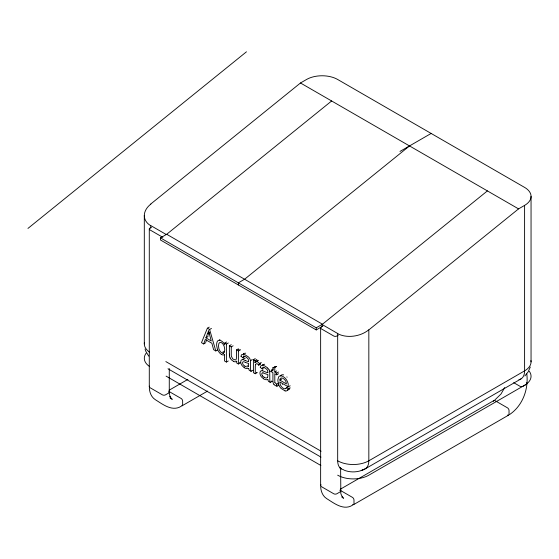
<?xml version="1.0" encoding="UTF-8"?>
<svg xmlns="http://www.w3.org/2000/svg" width="559" height="559" viewBox="0 0 559 559"><rect width="100%" height="100%" fill="white"/><g stroke="black" fill="none" stroke-linecap="round" stroke-linejoin="round"><path stroke-width="0.84" d="M144.306 343.89L144.306 215.446M169.272 392.145L169.272 368.57M320.635 485.673L320.635 327.909M531.05 361.876L531.05 196.398M285.88 388.295C288.514 386.891 288.891 384.655 287.501 381.839A6.568 3.794 60 0 0 286.872 380.511L286.501 379.889A6.582 3.801 60 0 0 284.755 377.779L283.448 376.794A9.447 5.457 60 0 0 282.602 376.319L281.54 375.934A6.743 3.892 60 0 0 279.745 376.011L279.36 376.214A6.785 3.92 60 0 0 278.592 377.032L277.914 379.631A14.178 8.182 60 0 0 277.9 380.791L278.578 384.452A6.596 3.808 60 0 0 279.172 385.787A6.652 3.836 60 0 0 281.058 388.407L285.076 390.881M288.311 386.353L288.297 386.842L279.773 381.923L280.248 384.438A4.591 2.648 60 0 0 280.863 385.766A4.731 2.732 60 0 0 282.784 387.96L282.959 388.079A6.016 3.473 60 0 0 283.455 388.379A4.367 2.522 60 0 0 285.928 388.365M267.852 372.399L267.544 370.491A1.775 1.027 60 0 0 267.307 370.03A2.984 1.726 60 0 0 266.999 369.611L265.287 368.143A9.957 5.751 60 0 0 264.777 367.85L263.268 367.396A2.446 1.411 60 0 0 262.856 367.522L262.129 368.807L260.256 367.403M248.608 361.547L248.308 359.381A1.775 1.027 60 0 0 248.07 358.927A2.984 1.726 60 0 0 247.77 358.508L246.051 357.033A9.957 5.751 60 0 0 245.541 356.747L244.031 356.286A2.446 1.411 60 0 0 243.626 356.418L242.892 357.704L241.02 356.293M267.845 372.608L266.846 372.49A38.25 22.087 60 0 1 264.421 371.525L263.652 371.204A14.003 8.085 60 0 0 262.716 370.876A6.687 3.864 60 0 0 261.339 370.792A4.381 2.529 60 0 0 259.977 372.867A5.192 2.998 60 0 0 259.984 373.384L260.005 373.587A4.137 2.39 60 0 0 260.843 376.004L260.969 376.207A4.248 2.453 60 0 0 261.521 376.976L263.373 378.611M248.608 361.596L247.609 361.387A38.25 22.087 60 0 1 245.184 360.415M279.863 380.134L279.968 379.414A4.381 2.529 60 0 1 280.779 378.177A4.765 2.753 60 0 1 282.875 378.31A6.051 3.494 60 0 1 283.399 378.604L283.937 378.981A4.395 2.536 60 0 1 285.558 380.917L285.677 381.133A3.214 1.852 60 0 1 285.956 381.734L286.432 383.921L279.863 380.134L281.736 379.051M290.121 387.687L288.046 389.371A6.54 3.773 60 0 1 285.083 390.93M530.302 367.039L528.101 371.938L524.866 375.962M209.248 327.127L207.375 328.203L201.492 342.688L203.672 343.946L205.3 339.467L211.889 343.268L213.615 349.682L215.809 350.954L217.682 349.871M205.81 342.115L206.627 339.879M205.894 337.86L207.564 333.604A24.785 14.31 60 0 0 208.5 330.697L211.267 340.962L205.894 337.86L207.759 336.777M207.969 336.245L208.179 335.714M208.598 334.652L208.807 334.121M209.122 333.325L209.332 332.787M224.355 352.037L224.704 350.018A13.451 7.763 60 0 0 224.69 349.102L224.173 346.307L223.006 344.12A3.773 2.18 60 0 0 221.539 342.772A4.158 2.397 60 0 0 221.231 342.611A3.731 2.152 60 0 0 219.98 342.436L218.932 343.345L218.527 345.35A14.108 8.147 60 0 0 218.52 346.266L218.953 349.019L220.057 351.199A3.899 2.25 60 0 0 221.511 352.617A4.276 2.467 60 0 0 221.825 352.792A3.801 2.194 60 0 0 223.216 353.057L224.355 352.037A3.829 2.215 60 0 1 224.138 351.904M255.617 364.622A2.739 1.579 60 0 1 257.378 363.937A4.346 2.509 60 0 1 258.74 365.195L259.411 363.553L261.277 362.477M258.747 365.188L260.78 363.699M504.728 387.548L500.983 394.032L494.359 400.475M243.724 353.463L245.701 353.183M262.961 364.573L264.659 364.237M27.95 228.421L246.463 51.798M150.762 204L300.483 82.984L306.528 79.49A22.032 12.717 0 0 1 337.678 79.49L524.601 187.405A22.032 12.717 0 0 1 524.601 205.391L524.601 370.869A17.622 10.174 60 0 1 518.955 379.652M331.634 100.969L166.337 234.57L150.762 225.577L150.762 228.198M409.516 145.934L244.583 279.241L238.358 282.84L238.358 284.957M322.103 326.533L322.103 324.506L487.399 190.898M524.601 205.391L518.549 208.884L368.835 329.901L368.835 460.798A17.622 10.174 60 0 1 363.189 469.581M509.647 414.499C522.637 405.694 528.66 389.274 526.816 373.964M151.3 227.303L149.938 228.086A2.201 1.272 0 0 0 149.938 229.889L162.396 237.079A2.201 1.272 0 0 0 162.886 237.296M160.475 237.875L166.701 234.277L322.466 324.206L316.24 327.805L160.475 237.875L160.475 239.993L316.24 329.922L322.836 326.114M399.985 151.433L431.136 133.447M207.375 328.203L209.611 329.496L211.477 328.412M207.564 333.604L209.429 332.521M203.672 343.946L205.537 342.863M221.56 354.49L221.064 354.175A6.191 3.578 60 0 1 219.261 352.45L218.094 350.661A7.064 4.081 60 0 1 217.325 348.942L216.661 345.595A13.807 7.973 60 0 1 216.64 344.568A10.537 6.079 60 0 1 217.206 341.654A6.303 3.64 60 0 1 218.925 340.298A6.68 3.857 60 0 1 221.664 341.123L222.629 341.87A5.094 2.942 60 0 1 223.866 343.338L224.704 344.889L224.704 343.086L226.577 342.01M224.704 343.086L226.395 344.064L228.268 342.981M229.386 354.133L229.379 345.783L231.251 344.707M229.379 345.783L231.258 346.866L233.124 345.79M231.258 346.866L231.265 354.86A17.448 10.076 60 0 0 231.321 356.055L232.684 358.913L235.241 359.975A3.529 2.033 60 0 0 236.254 359.137L236.457 358.123A13.835 7.987 60 0 0 236.513 356.852L236.513 349.899L238.386 348.823M169.035 390.266L187.908 379.365M236.513 349.899L238.393 350.982L240.258 349.906M221.56 354.441A5.108 2.949 60 0 0 224.522 354.497L224.522 360.967L226.395 362.05L228.268 360.967M242.892 357.704L244.765 356.621M233.452 361.345L234.48 361.736A5.471 3.158 60 0 0 235.8 361.694L236.702 361.086L236.702 363.015L238.393 363.986L240.258 362.91M252.927 370.226L251.054 371.302A6.603 3.808 60 0 1 250.621 369.555A5.492 3.172 60 0 1 250.579 369.185L250.488 361.98A15.093 8.713 60 0 0 250.439 360.848L252.27 359.507M257.147 372.657L255.281 373.74L253.402 372.657L253.402 359.654L255.274 358.578M253.402 359.654L255.002 360.576L256.867 359.493M256.867 361.54L255.002 362.616L255.002 360.576M182.192 405.743L207.599 391.076M262.129 368.807L264.002 367.731M273.952 384.347A2.655 1.537 60 0 1 273.141 382.894A1.922 1.111 60 0 1 273.099 382.684L272.932 380.854A29.893 17.259 60 0 1 272.918 380.155L272.918 372.657L271.513 371.84L271.513 370.107L272.918 370.924L272.918 367.724L275.846 366.515M276.67 366.411L274.797 367.494L272.918 367.724M271.513 370.107L273.386 369.031M271.506 370.617L269.669 371.952A15.093 8.713 60 0 1 269.717 373.084L269.815 380.288A5.492 3.172 60 0 0 269.857 380.658A6.603 3.808 60 0 0 270.29 382.405L272.163 381.329M338.216 335.218L336.853 336.008A2.201 1.272 0 0 1 333.737 336.008L321.278 328.811A2.201 1.272 0 0 1 321.278 327.015M274.79 366.641L274.797 372.008L276.67 370.924M274.797 372.008L276.677 373.091L278.543 372.008M274.874 382.538L274.853 382.433A8.448 4.877 60 0 1 274.811 381.371L274.797 373.74L276.677 374.823L278.543 373.74M274.909 382.67L276.677 384.18L278.543 383.097M278.822 385.193L276.957 386.276L276.677 384.18M288.297 386.842L290.17 385.766M520.946 378.932L365.181 468.868C358.633 472.397 350.654 472.942 343.778 470.035M340.382 489.188L493.911 400.544M353.533 504.665L508.578 415.148M181.123 406.323C172.109 411.871 162.858 404.339 155.409 399.748C151.377 397.26 149.588 392.509 149.323 387.967M352.463 505.245C343.45 510.793 334.198 503.261 326.756 498.67C322.718 496.189 320.929 491.431 320.663 486.889M364.223 469.308L361.156 470.559L362.735 470.035M276.083 366.48L276.432 366.438M283.665 374.921L283.406 374.851A6.743 3.892 60 0 0 281.61 374.935L281.233 375.138A6.785 3.92 60 0 0 280.457 375.948M245.191 360.429L244.416 360.101A14.003 8.085 60 0 0 243.479 359.765A6.687 3.864 60 0 0 242.103 359.682A4.381 2.529 60 0 0 240.74 361.764A5.192 2.998 60 0 0 240.754 362.281L240.768 362.484A4.137 2.39 60 0 0 241.607 364.901L241.733 365.097A4.248 2.453 60 0 0 242.285 365.872L244.136 367.508M300.483 82.984L518.549 208.884M513.707 382.67L519.94 386.262A2.201 1.272 0 0 0 523.056 386.262L526.166 384.466A2.201 1.272 0 0 0 526.305 382.754M322.103 324.506L337.678 333.499L337.678 460.798A17.622 10.174 -60 0 0 343.324 469.581M239.79 349.634L240.139 349.836M239.622 362.539L240.049 362.784M256.56 372.322L256.916 372.525M271.576 380.986L271.926 381.196M251.054 371.302L249.181 370.219A5.101 2.949 60 0 1 248.72 368.325A9.272 5.352 60 0 1 244.136 367.626M270.29 382.405L268.418 381.322A5.101 2.949 60 0 1 267.957 379.435A9.272 5.352 60 0 1 263.366 378.729M165.834 361.582L321.097 451.225M167.98 368.779L320.978 457.115M339.823 467.995L341.332 468.868M166.093 376.123L320.887 465.493M169.405 391.691L181.088 398.441A2.201 1.272 60 0 1 182.646 401.138L182.646 404.737A2.201 1.272 60 0 1 181.375 405.764M339.97 490.166L352.429 497.363A2.201 1.272 60 0 1 353.987 500.06L353.987 503.659A2.201 1.272 60 0 1 352.429 504.56M170.076 398.043L172.277 399.315L170.663 397.945L171.138 398.399L169.978 396.471L170.181 397.114L169.111 392.481M342.157 497.391L343.617 498.237L342.003 496.867L342.485 497.321L340.843 493.73L340.613 467.499M264.051 377.283L262.877 376.333A2.571 1.481 60 0 1 262.52 375.9M244.814 366.18L243.64 365.23A2.571 1.481 60 0 1 243.284 364.796A2.362 1.363 60 0 1 242.599 362.581A2.362 1.363 60 0 1 243.801 361.785A14.401 8.315 60 0 1 245.394 362.365M263.058 367.025L263.527 367.375M243.71 355.831L244.528 356.446M286.411 387.38L288.248 388.764M267.705 368.088C265.979 366.662 263.429 364.489 261.095 365.649A6.743 3.892 60 0 0 260.277 367.424M148.757 356.153L145.976 351.618L145.054 349.054M209.611 329.496L215.809 350.954M229.483 355.81L229.469 355.72A15.156 8.748 60 0 1 229.393 354.14M316.24 327.805L316.24 329.922M276.677 373.091L276.677 374.823M256.867 360.262L256.867 361.282M255.281 373.74L255.281 366.977A10.614 6.128 60 0 1 255.582 364.594M238.386 349.256L238.386 349.689M238.393 350.982L238.393 363.986M226.395 344.064L226.395 362.05M149.288 228.987L149.288 386.751M337.678 475.185A22.032 12.717 0 0 0 368.835 475.185L524.601 385.256A22.032 12.717 0 0 0 529.24 371.211M149.421 366.424A22.032 12.717 0 0 1 146.123 353.225M337.678 460.798A22.032 12.717 0 0 0 368.835 460.798L524.601 370.869A22.032 12.717 0 0 0 530.931 360.562M368.723 329.838A22.255 15.121 -10.9 0 1 337.573 333.583M150.65 225.661A22.255 15.121 -10.9 0 1 150.867 204.063M149.421 352.037A22.032 12.717 0 0 1 144.425 342.576M223.376 351.534A4.276 2.467 60 0 1 223.223 351.429A3.899 2.25 60 0 1 223.069 351.318M223.761 353.547A5.108 2.949 60 0 1 223.425 353.365L222.936 353.092A6.191 3.578 60 0 1 222.692 352.918M219.345 340.186A6.303 3.64 60 0 1 219.932 339.579M233.431 361.17A5.492 3.172 60 0 1 230.022 357.893M230.063 357.865A5.234 3.026 60 0 1 229.497 355.817M242.788 359.682A4.381 2.529 60 0 1 243.969 358.605A6.687 3.864 60 0 1 245.163 358.647M247.378 365.404A5.331 3.081 60 0 1 247.113 365.251M243.333 353.945A6.743 3.892 60 0 1 243.703 353.428M241.048 356.314A6.743 3.892 60 0 1 241.83 354.504L244.59 354.49L248.469 356.984A4.528 2.613 60 0 1 249.887 358.829A4.36 2.515 60 0 1 250.383 360.583M245.387 362.337A34.455 19.893 60 0 0 247.274 363.064L248.615 363.392L248.608 364.182A10.307 5.946 60 0 1 248.566 365.125L248.364 366.005A2.949 1.698 60 0 1 248.287 366.152M248.406 366.313A5.29 3.054 60 0 1 244.835 366.054M260.103 363.574A4.346 2.509 60 0 1 260.613 364.119M256.951 361.421A12.564 7.253 60 0 1 257.343 360.911L258.083 360.422A3.068 1.768 60 0 1 258.517 360.401M255.002 362.623A12.564 7.253 60 0 1 255.477 361.987L256.218 361.498A3.068 1.768 60 0 1 257.44 361.764A5.772 3.333 60 0 1 259.397 363.567M262.171 370.47A4.381 2.529 60 0 1 262.989 369.772M262.569 365.055A6.743 3.892 60 0 1 262.94 364.531M267.698 368.122A4.528 2.613 60 0 1 269.124 369.932M269.103 369.946A4.36 2.515 60 0 1 269.62 371.686M263.037 372.881A14.401 8.315 60 0 1 264.631 373.468A34.455 19.893 60 0 0 266.51 374.167L267.852 374.495L267.845 375.285A10.307 5.946 60 0 1 267.803 376.235L267.6 377.108A2.949 1.698 60 0 1 267.523 377.262M262.464 375.955A2.362 1.363 60 0 1 261.836 373.691A2.362 1.363 60 0 1 263.037 372.888M267.642 377.423A5.29 3.054 60 0 1 264.072 377.157M278.606 385.018A7.386 4.262 60 0 1 278.242 384.913M276.922 386.143A7.386 4.262 60 0 1 273.91 384.487M282.616 384.48A4.591 2.648 60 0 1 282.505 384.264M286.543 387.715A4.367 2.522 60 0 1 286.32 387.68M289.841 388.477A6.54 3.773 60 0 1 287.536 389.923M286.865 376.934A6.582 3.801 60 0 1 287.102 377.171M493.464 401.397A2.201 1.272 60 0 1 495.015 400.656L507.474 407.846A2.201 1.272 60 0 1 509.032 410.544L509.032 414.142A2.201 1.272 60 0 1 507.474 415.044M340.103 490.25A2.201 1.272 0 0 1 339.97 491.969L336.853 493.765A2.201 1.272 0 0 1 333.737 493.765L321.278 486.568A2.201 1.272 0 0 1 321.146 484.856M168.762 391.328A2.201 1.272 0 0 1 168.629 393.047L165.513 394.843A2.201 1.272 0 0 1 162.396 394.843L149.938 387.646A2.201 1.272 0 0 1 149.567 386.129"/></g></svg>
